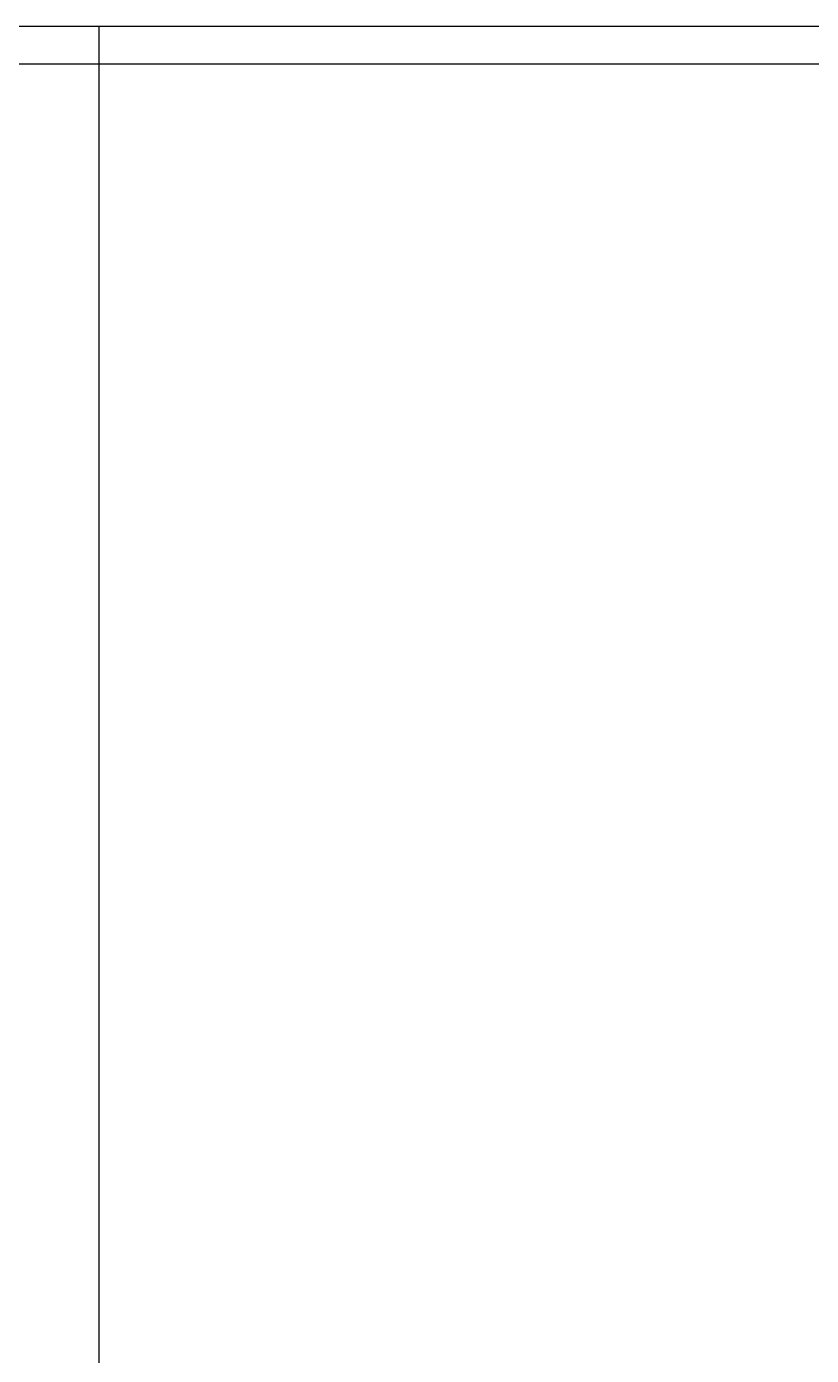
# Model space of a CAD drawing. Extents: x 1680110 to 2699828, y 269661 to 891349.
# Drawn here: x 2397427.5 to 2397544.3, y 713558.9 to 713756.5 of the extents above; entities that cross this region are included whole.
import ezdxf

# ---------------------------------------------------------------- set-up
doc = ezdxf.new("R2010")
doc.units = 0
doc.header["$LTSCALE"] = 1000
doc.header["$MEASUREMENT"] = 0

msp = doc.modelspace()

# ---------------------------------------------------------------- linework, layer by layer
at = {"color": 0, "linetype": 'Continuous'}
for p, q in [((2397869.032920389, 713756.4971736486), (2397226.899849813, 713756.4971736486)), ((2397438.29976331, 713383.1639930811), (2397438.29976331, 713756.4971736486)), ((2397671.633001165, 713750.8971759405), (2397424.299769037, 713750.8971759405))]:
    msp.add_line(p, q, dxfattribs=at)

doc.saveas('drawing.dxf')
